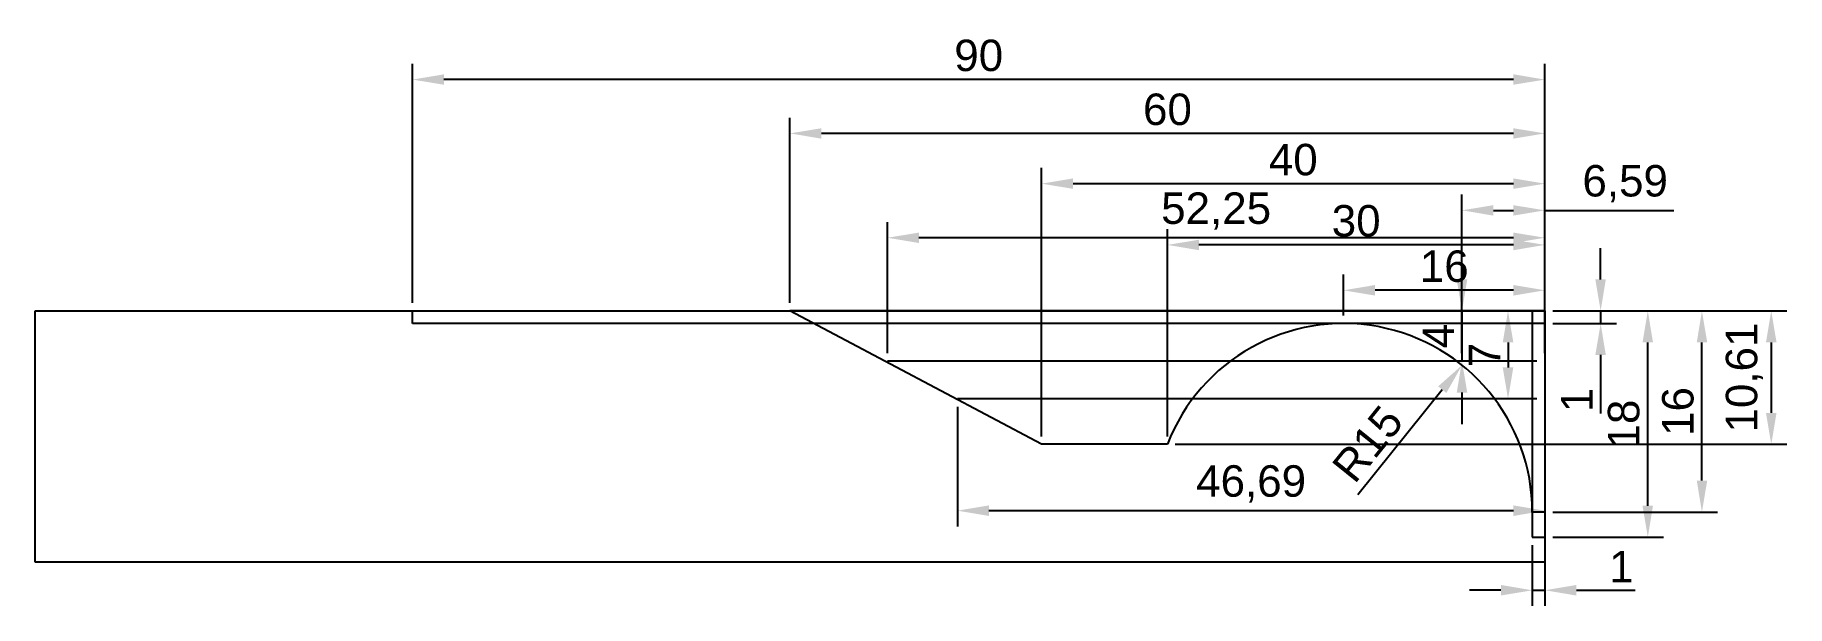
# Model space of a CAD drawing. Header units: millimetres. Extents: x 2003 to 2142, y 2224 to 2270.
import ezdxf

# ---------------------------------------------------------------- set-up
doc = ezdxf.new("R2010")
doc.units = ezdxf.units.MM
doc.styles.get("Standard").update_dxf_attribs({"font": 'arial.ttf'})
doc.dimstyles.new('ISO-25', dxfattribs={"dimtxt": 2.5, "dimasz": 2.5, "dimexe": 1.25, "dimexo": 0.625, "dimtad": 1, "dimtxsty": 'Standard', "dimcen": 2.5, "dimadec": 0, "dimazin": 0, "dimtfac": 1, "dimtmove": 0, "dimatfit": 3, "dimfxl": 1, "dimarcsym": 0})

# ---------------------------------------------------------------- blocks, each defined once
blk = doc.blocks.new('*D1')
at = {"color": 0, "lineweight": -2, "transparency": 16777216}
for p, q in [((2127.29, 2250.37), (2127.29, 2252.87)), ((2123.48, 2247.87), (2128.54, 2247.87)), ((2127.29, 2247.87), (2127.29, 2246.87)), ((2123.48, 2246.87), (2128.54, 2246.87)), ((2127.29, 2244.37), (2127.29, 2239.7))]:
    blk.add_line(p, q, dxfattribs=at)
at = {"color": 0, "transparency": 16777216}
for points in [[(2126.87, 2250.37), (2127.7, 2250.37), (2127.29, 2247.87)], [(2126.87, 2244.37), (2127.7, 2244.37), (2127.29, 2246.87)]]:
    blk.add_solid(points, dxfattribs=at)
at = {"layer": 'Defpoints', "color": 0, "transparency": 16777216}
for p in [(2122.86, 2247.87), (2122.86, 2246.87), (2127.29, 2246.87)]:
    blk.add_point(p, dxfattribs=at)
at = {"color": 0, "transparency": 16777216, "insert": (2125.4, 2240.79), "char_height": 2.5, "attachment_point": 5, "rotation": 90}
blk.add_mtext('1', dxfattribs=at)
blk = doc.blocks.new('*D2')
at = {"color": 0, "lineweight": -2, "transparency": 16777216}
for p, q in [((2121.86, 2229.25), (2121.86, 2224.4)), ((2122.86, 2229.25), (2122.86, 2224.4)), ((2119.36, 2225.65), (2116.86, 2225.65)), ((2121.86, 2225.65), (2122.86, 2225.65)), ((2125.36, 2225.65), (2130.03, 2225.65))]:
    blk.add_line(p, q, dxfattribs=at)
at = {"color": 0, "transparency": 16777216}
for points in [[(2119.36, 2226.07), (2119.36, 2225.23), (2121.86, 2225.65)], [(2125.36, 2226.07), (2125.36, 2225.23), (2122.86, 2225.65)]]:
    blk.add_solid(points, dxfattribs=at)
at = {"layer": 'Defpoints', "color": 0, "transparency": 16777216}
for p in [(2121.86, 2229.87), (2122.86, 2229.87), (2122.86, 2225.65)]:
    blk.add_point(p, dxfattribs=at)
at = {"color": 0, "transparency": 16777216, "insert": (2128.94, 2227.53), "char_height": 2.5, "attachment_point": 5}
blk.add_mtext('1', dxfattribs=at)
blk = doc.blocks.new('*D3')
at = {"color": 0, "lineweight": -2, "transparency": 16777216}
for p, q in [((2123.48, 2247.87), (2132.29, 2247.87)), ((2131.04, 2232.37), (2131.04, 2245.37)), ((2123.48, 2229.87), (2132.29, 2229.87))]:
    blk.add_line(p, q, dxfattribs=at)
at = {"color": 0, "transparency": 16777216}
for points in [[(2130.62, 2245.37), (2131.45, 2245.37), (2131.04, 2247.87)], [(2130.62, 2232.37), (2131.45, 2232.37), (2131.04, 2229.87)]]:
    blk.add_solid(points, dxfattribs=at)
at = {"layer": 'Defpoints', "color": 0, "transparency": 16777216}
for p in [(2122.86, 2247.87), (2131.04, 2247.87), (2122.86, 2229.87)]:
    blk.add_point(p, dxfattribs=at)
at = {"color": 0, "transparency": 16777216, "insert": (2129.13, 2238.87), "char_height": 2.5, "attachment_point": 5, "rotation": 90}
blk.add_mtext('18', dxfattribs=at)
blk = doc.blocks.new('*D4')
at = {"color": 0, "lineweight": -2, "transparency": 16777216}
for p, q in [((2123.48, 2247.87), (2136.59, 2247.87)), ((2135.34, 2234.37), (2135.34, 2245.37)), ((2123.48, 2231.87), (2136.59, 2231.87))]:
    blk.add_line(p, q, dxfattribs=at)
at = {"color": 0, "transparency": 16777216}
for points in [[(2134.93, 2245.37), (2135.76, 2245.37), (2135.34, 2247.87)], [(2134.93, 2234.37), (2135.76, 2234.37), (2135.34, 2231.87)]]:
    blk.add_solid(points, dxfattribs=at)
at = {"layer": 'Defpoints', "color": 0, "transparency": 16777216}
for p in [(2122.86, 2247.87), (2135.34, 2247.87), (2122.86, 2231.87)]:
    blk.add_point(p, dxfattribs=at)
at = {"color": 0, "transparency": 16777216, "insert": (2133.44, 2239.87), "char_height": 2.5, "attachment_point": 5, "rotation": 90}
blk.add_mtext('16', dxfattribs=at)
blk = doc.blocks.new('*D5')
at = {"color": 0, "lineweight": -2, "transparency": 16777216}
blk.add_line((2107.99, 2233.28), (2114.7, 2241.61), dxfattribs=at)
at = {"color": 0, "transparency": 16777216}
blk.add_solid([(2114.38, 2241.87), (2115.03, 2241.34), (2116.27, 2243.55)], dxfattribs=at)
at = {"layer": 'Defpoints', "color": 0, "transparency": 16777216}
for p in [(2116.27, 2243.55), (2106.86, 2231.87)]:
    blk.add_point(p, dxfattribs=at)
at = {"color": 0, "transparency": 16777216, "insert": (2108.78, 2237.29), "char_height": 2.5, "attachment_point": 5, "rotation": 51.1373}
blk.add_mtext('R15', dxfattribs=at)
blk = doc.blocks.new('*D6')
at = {"color": 0, "lineweight": -2, "transparency": 16777216}
for p, q in [((2123.48, 2247.87), (2142.1, 2247.87)), ((2140.85, 2245.37), (2140.85, 2239.76)), ((2093.48, 2237.26), (2142.1, 2237.26))]:
    blk.add_line(p, q, dxfattribs=at)
at = {"color": 0, "transparency": 16777216}
for points in [[(2140.43, 2245.37), (2141.27, 2245.37), (2140.85, 2247.87)], [(2140.43, 2239.76), (2141.27, 2239.76), (2140.85, 2237.26)]]:
    blk.add_solid(points, dxfattribs=at)
at = {"layer": 'Defpoints', "color": 0, "transparency": 16777216}
for p in [(2122.86, 2247.87), (2092.86, 2237.26), (2140.85, 2237.26)]:
    blk.add_point(p, dxfattribs=at)
at = {"color": 0, "transparency": 16777216, "insert": (2138.72, 2242.57), "char_height": 2.5, "attachment_point": 5, "rotation": 90}
blk.add_mtext('10,61', dxfattribs=at)
blk = doc.blocks.new('*D7')
at = {"color": 0, "lineweight": -2, "transparency": 16777216}
for p, q in [((2106.86, 2247.5), (2106.86, 2250.76)), ((2122.86, 2248.5), (2122.86, 2250.76)), ((2120.36, 2249.51), (2109.36, 2249.51))]:
    blk.add_line(p, q, dxfattribs=at)
at = {"color": 0, "transparency": 16777216}
for points in [[(2109.36, 2249.93), (2109.36, 2249.09), (2106.86, 2249.51)], [(2120.36, 2249.93), (2120.36, 2249.09), (2122.86, 2249.51)]]:
    blk.add_solid(points, dxfattribs=at)
at = {"layer": 'Defpoints', "color": 0, "transparency": 16777216}
for p in [(2106.86, 2249.51), (2122.86, 2247.87), (2106.86, 2246.87)]:
    blk.add_point(p, dxfattribs=at)
at = {"color": 0, "transparency": 16777216, "insert": (2114.86, 2251.41), "char_height": 2.5, "attachment_point": 5}
blk.add_mtext('16', dxfattribs=at)
blk = doc.blocks.new('*D8')
at = {"color": 0, "lineweight": -2, "transparency": 16777216}
for p, q in [((2092.86, 2237.88), (2092.86, 2254.37)), ((2122.86, 2248.5), (2122.86, 2254.37)), ((2120.36, 2253.12), (2095.36, 2253.12))]:
    blk.add_line(p, q, dxfattribs=at)
at = {"color": 0, "transparency": 16777216}
for points in [[(2095.36, 2253.53), (2095.36, 2252.7), (2092.86, 2253.12)], [(2120.36, 2253.53), (2120.36, 2252.7), (2122.86, 2253.12)]]:
    blk.add_solid(points, dxfattribs=at)
at = {"layer": 'Defpoints', "color": 0, "transparency": 16777216}
for p in [(2092.86, 2253.12), (2122.86, 2247.87), (2092.86, 2237.26)]:
    blk.add_point(p, dxfattribs=at)
at = {"color": 0, "transparency": 16777216, "insert": (2107.86, 2255.02), "char_height": 2.5, "attachment_point": 5}
blk.add_mtext('30', dxfattribs=at)
blk = doc.blocks.new('*D9')
at = {"color": 0, "lineweight": -2, "transparency": 16777216}
for p, q in [((2082.86, 2237.89), (2082.86, 2259.24)), ((2122.86, 2248.5), (2122.86, 2259.24)), ((2120.36, 2257.99), (2085.36, 2257.99))]:
    blk.add_line(p, q, dxfattribs=at)
at = {"color": 0, "transparency": 16777216}
for points in [[(2085.36, 2258.41), (2085.36, 2257.58), (2082.86, 2257.99)], [(2120.36, 2258.41), (2120.36, 2257.58), (2122.86, 2257.99)]]:
    blk.add_solid(points, dxfattribs=at)
at = {"layer": 'Defpoints', "color": 0, "transparency": 16777216}
for p in [(2082.86, 2257.99), (2122.86, 2247.87), (2082.86, 2237.27)]:
    blk.add_point(p, dxfattribs=at)
at = {"color": 0, "transparency": 16777216, "insert": (2102.86, 2259.89), "char_height": 2.5, "attachment_point": 5}
blk.add_mtext('40', dxfattribs=at)
blk = doc.blocks.new('*D10')
at = {"color": 0, "lineweight": -2, "transparency": 16777216}
for p, q in [((2062.86, 2248.5), (2062.86, 2263.24)), ((2122.86, 2248.5), (2122.86, 2263.24)), ((2120.36, 2261.99), (2065.36, 2261.99))]:
    blk.add_line(p, q, dxfattribs=at)
at = {"color": 0, "transparency": 16777216}
for points in [[(2065.36, 2262.4), (2065.36, 2261.57), (2062.86, 2261.99)], [(2120.36, 2262.4), (2120.36, 2261.57), (2122.86, 2261.99)]]:
    blk.add_solid(points, dxfattribs=at)
at = {"layer": 'Defpoints', "color": 0, "transparency": 16777216}
for p in [(2062.86, 2261.99), (2062.86, 2247.87), (2122.86, 2247.87)]:
    blk.add_point(p, dxfattribs=at)
at = {"color": 0, "transparency": 16777216, "insert": (2092.86, 2263.89), "char_height": 2.5, "attachment_point": 5}
blk.add_mtext('60', dxfattribs=at)
blk = doc.blocks.new('*D11')
at = {"color": 0, "lineweight": -2, "transparency": 16777216}
for p, q in [((2032.86, 2248.5), (2032.86, 2267.52)), ((2122.86, 2248.5), (2122.86, 2267.52)), ((2120.36, 2266.27), (2035.36, 2266.27))]:
    blk.add_line(p, q, dxfattribs=at)
at = {"color": 0, "transparency": 16777216}
for points in [[(2035.36, 2266.69), (2035.36, 2265.86), (2032.86, 2266.27)], [(2120.36, 2266.69), (2120.36, 2265.86), (2122.86, 2266.27)]]:
    blk.add_solid(points, dxfattribs=at)
at = {"layer": 'Defpoints', "color": 0, "transparency": 16777216}
for p in [(2032.86, 2266.27), (2032.86, 2247.87), (2122.86, 2247.87)]:
    blk.add_point(p, dxfattribs=at)
at = {"color": 0, "transparency": 16777216, "insert": (2077.86, 2268.18), "char_height": 2.5, "attachment_point": 5}
blk.add_mtext('90', dxfattribs=at)
blk = doc.blocks.new('*D12')
at = {"color": 0, "lineweight": -2, "transparency": 16777216}
for p, q in [((2116.27, 2250.37), (2116.27, 2252.87)), ((2122.23, 2247.87), (2115.02, 2247.87)), ((2116.27, 2247.87), (2116.27, 2243.87)), ((2122.23, 2243.87), (2115.02, 2243.87)), ((2116.27, 2241.37), (2116.27, 2238.87))]:
    blk.add_line(p, q, dxfattribs=at)
at = {"color": 0, "transparency": 16777216}
for points in [[(2115.85, 2250.37), (2116.69, 2250.37), (2116.27, 2247.87)], [(2115.85, 2241.37), (2116.69, 2241.37), (2116.27, 2243.87)]]:
    blk.add_solid(points, dxfattribs=at)
at = {"layer": 'Defpoints', "color": 0, "transparency": 16777216}
for p in [(2122.86, 2247.87), (2116.27, 2243.87), (2122.86, 2243.87)]:
    blk.add_point(p, dxfattribs=at)
at = {"color": 0, "transparency": 16777216, "insert": (2114.39, 2245.87), "char_height": 2.5, "attachment_point": 5, "rotation": 90}
blk.add_mtext('4', dxfattribs=at)
blk = doc.blocks.new('*D13')
at = {"color": 0, "lineweight": -2, "transparency": 16777216}
for p, q in [((2122.23, 2247.87), (2118.68, 2247.87)), ((2119.93, 2245.37), (2119.93, 2243.37)), ((2122.23, 2240.87), (2118.68, 2240.87))]:
    blk.add_line(p, q, dxfattribs=at)
at = {"color": 0, "transparency": 16777216}
for points in [[(2119.51, 2245.37), (2120.35, 2245.37), (2119.93, 2247.87)], [(2119.51, 2243.37), (2120.35, 2243.37), (2119.93, 2240.87)]]:
    blk.add_solid(points, dxfattribs=at)
at = {"layer": 'Defpoints', "color": 0, "transparency": 16777216}
for p in [(2122.86, 2247.87), (2119.93, 2240.87), (2122.86, 2240.87)]:
    blk.add_point(p, dxfattribs=at)
at = {"color": 0, "transparency": 16777216, "insert": (2118.06, 2244.37), "char_height": 2.5, "attachment_point": 5, "rotation": 90}
blk.add_mtext('7', dxfattribs=at)
blk = doc.blocks.new('*D14')
at = {"color": 0, "lineweight": -2, "transparency": 16777216}
for p, q in [((2070.61, 2244.5), (2070.61, 2254.94)), ((2122.86, 2248.5), (2122.86, 2254.94)), ((2120.36, 2253.69), (2073.11, 2253.69))]:
    blk.add_line(p, q, dxfattribs=at)
at = {"color": 0, "transparency": 16777216}
for points in [[(2073.11, 2254.1), (2073.11, 2253.27), (2070.61, 2253.69)], [(2120.36, 2254.1), (2120.36, 2253.27), (2122.86, 2253.69)]]:
    blk.add_solid(points, dxfattribs=at)
at = {"layer": 'Defpoints', "color": 0, "transparency": 16777216}
for p in [(2070.61, 2253.69), (2122.86, 2247.87), (2070.61, 2243.87)]:
    blk.add_point(p, dxfattribs=at)
at = {"color": 0, "transparency": 16777216, "insert": (2096.73, 2255.81), "char_height": 2.5, "attachment_point": 5}
blk.add_mtext('52,25', dxfattribs=at)
blk = doc.blocks.new('*D15')
at = {"color": 0, "lineweight": -2, "transparency": 16777216}
for p, q in [((2122.86, 2247.25), (2122.86, 2230.73)), ((2076.17, 2240.25), (2076.17, 2230.73)), ((2120.36, 2231.98), (2078.67, 2231.98))]:
    blk.add_line(p, q, dxfattribs=at)
at = {"color": 0, "transparency": 16777216}
for points in [[(2078.67, 2232.4), (2078.67, 2231.56), (2076.17, 2231.98)], [(2120.36, 2232.4), (2120.36, 2231.56), (2122.86, 2231.98)]]:
    blk.add_solid(points, dxfattribs=at)
at = {"layer": 'Defpoints', "color": 0, "transparency": 16777216}
for p in [(2122.86, 2247.87), (2076.17, 2240.87), (2076.17, 2231.98)]:
    blk.add_point(p, dxfattribs=at)
at = {"color": 0, "transparency": 16777216, "insert": (2099.51, 2234.11), "char_height": 2.5, "attachment_point": 5}
blk.add_mtext('46,69', dxfattribs=at)
blk = doc.blocks.new('*D16')
at = {"color": 0, "lineweight": -2, "transparency": 16777216}
for p, q in [((2116.27, 2244.5), (2116.27, 2257.12)), ((2122.86, 2244.5), (2122.86, 2257.12)), ((2118.77, 2255.87), (2120.36, 2255.87)), ((2122.86, 2255.87), (2133.12, 2255.87))]:
    blk.add_line(p, q, dxfattribs=at)
at = {"color": 0, "transparency": 16777216}
for points in [[(2118.77, 2256.28), (2118.77, 2255.45), (2116.27, 2255.87)], [(2120.36, 2256.28), (2120.36, 2255.45), (2122.86, 2255.87)]]:
    blk.add_solid(points, dxfattribs=at)
at = {"layer": 'Defpoints', "color": 0, "transparency": 16777216}
for p in [(2122.86, 2255.87), (2116.27, 2243.87), (2122.86, 2243.87)]:
    blk.add_point(p, dxfattribs=at)
at = {"color": 0, "transparency": 16777216, "insert": (2129.24, 2257.99), "char_height": 2.5, "attachment_point": 5}
blk.add_mtext('6,59', dxfattribs=at)

msp = doc.modelspace()

# ---------------------------------------------------------------- linework, layer by layer
for p, q in [((2002.858, 2247.873), (2122.858, 2247.873)), ((2002.858, 2227.873), (2002.858, 2247.873)), ((2032.858, 2246.873), (2032.858, 2247.873)), ((2122.858, 2247.873), (2062.858, 2247.873)), ((2082.858, 2237.268), (2062.858, 2247.873)), ((2122.858, 2247.873), (2092.858, 2247.873)), ((2122.858, 2247.873), (2121.858, 2247.873)), ((2121.858, 2247.873), (2121.858, 2229.873)), ((2122.858, 2247.873), (2122.858, 2227.873)), ((2122.858, 2247.873), (2122.858, 2246.873)), ((2122.858, 2247.873), (2122.858, 2231.873)), ((2122.858, 2246.873), (2032.858, 2246.873)), ((2115.858, 2243.873), (2070.612, 2243.873)), ((2118.858, 2240.873), (2076.171, 2240.873)), ((2092.858, 2237.258), (2082.858, 2237.268)), ((2122.858, 2231.873), (2121.858, 2231.873)), ((2121.858, 2229.873), (2122.858, 2229.873)), ((2122.858, 2227.873), (2002.858, 2227.873))]:
    msp.add_line(p, q)
msp.add_arc((2106.858, 2231.873), 15, 0, 158.96053)

# ---------------------------------------------------------------- dimensions: what is measured, and where the dimension line sits
for base, p1, p2, picture, middle in [((2032.858, 2266.274), (2122.858, 2247.873), (2032.858, 2247.873), '*D11', (2077.858, 2268.175)), ((2062.858, 2261.987), (2122.858, 2247.873), (2062.858, 2247.873), '*D10', (2092.858, 2263.888)), ((2082.858, 2257.994), (2122.858, 2247.873), (2082.858, 2237.268), '*D9', (2102.858, 2259.895)), ((2122.858, 2255.867), (2116.27, 2243.873), (2122.858, 2243.873), '*D16', (2129.239, 2257.995)), ((2070.612, 2253.687), (2122.858, 2247.873), (2070.612, 2243.873), '*D14', (2096.735, 2255.814)), ((2092.858, 2253.117), (2122.858, 2247.873), (2092.858, 2237.258), '*D8', (2107.858, 2255.019)), ((2106.858, 2249.51), (2122.858, 2247.873), (2106.858, 2246.873), '*D7', (2114.858, 2251.411)), ((2076.171, 2231.982), (2122.858, 2247.873), (2076.171, 2240.873), '*D15', (2099.515, 2234.109)), ((2122.858, 2225.649), (2121.858, 2229.873), (2122.858, 2229.873), '*D2', (2128.943, 2227.529))]:
    dim = msp.add_linear_dim(base=base, p1=p1, p2=p2, dimstyle='ISO-25')
    dim.commit()
    dim.dimension.update_dxf_attribs({"geometry": picture, "text_midpoint": middle})
for base, p1, p2, picture, middle in [((2116.27, 2243.873), (2122.858, 2247.873), (2122.858, 2243.873), '*D12', (2114.395, 2245.873)), ((2127.285, 2246.873), (2122.858, 2247.873), (2122.858, 2246.873), '*D1', (2125.405, 2240.788)), ((2140.8486, 2237.2583), (2122.8579, 2247.8731), (2092.8579, 2237.2583), '*D6', (2138.7212, 2242.5657)), ((2119.931, 2240.873), (2122.858, 2247.873), (2122.858, 2240.873), '*D13', (2118.056, 2244.373)), ((2131.035, 2247.873), (2122.858, 2229.873), (2122.858, 2247.873), '*D3', (2129.134, 2238.873)), ((2135.343, 2247.873), (2122.858, 2231.873), (2122.858, 2247.873), '*D4', (2133.441, 2239.873))]:
    dim = msp.add_linear_dim(base=base, p1=p1, p2=p2, angle=90, dimstyle='ISO-25')
    dim.commit()
    dim.dimension.update_dxf_attribs({"geometry": picture, "text_midpoint": middle})
dim = msp.add_radius_dim(center=(2106.858, 2231.873), mpoint=(2116.27, 2243.553), dimstyle='ISO-25')
dim.commit()
dim.dimension.update_dxf_attribs({"geometry": '*D5', "text_midpoint": (2110.265, 2236.101), "dimtype": 164})

doc.saveas('drawing.dxf')
